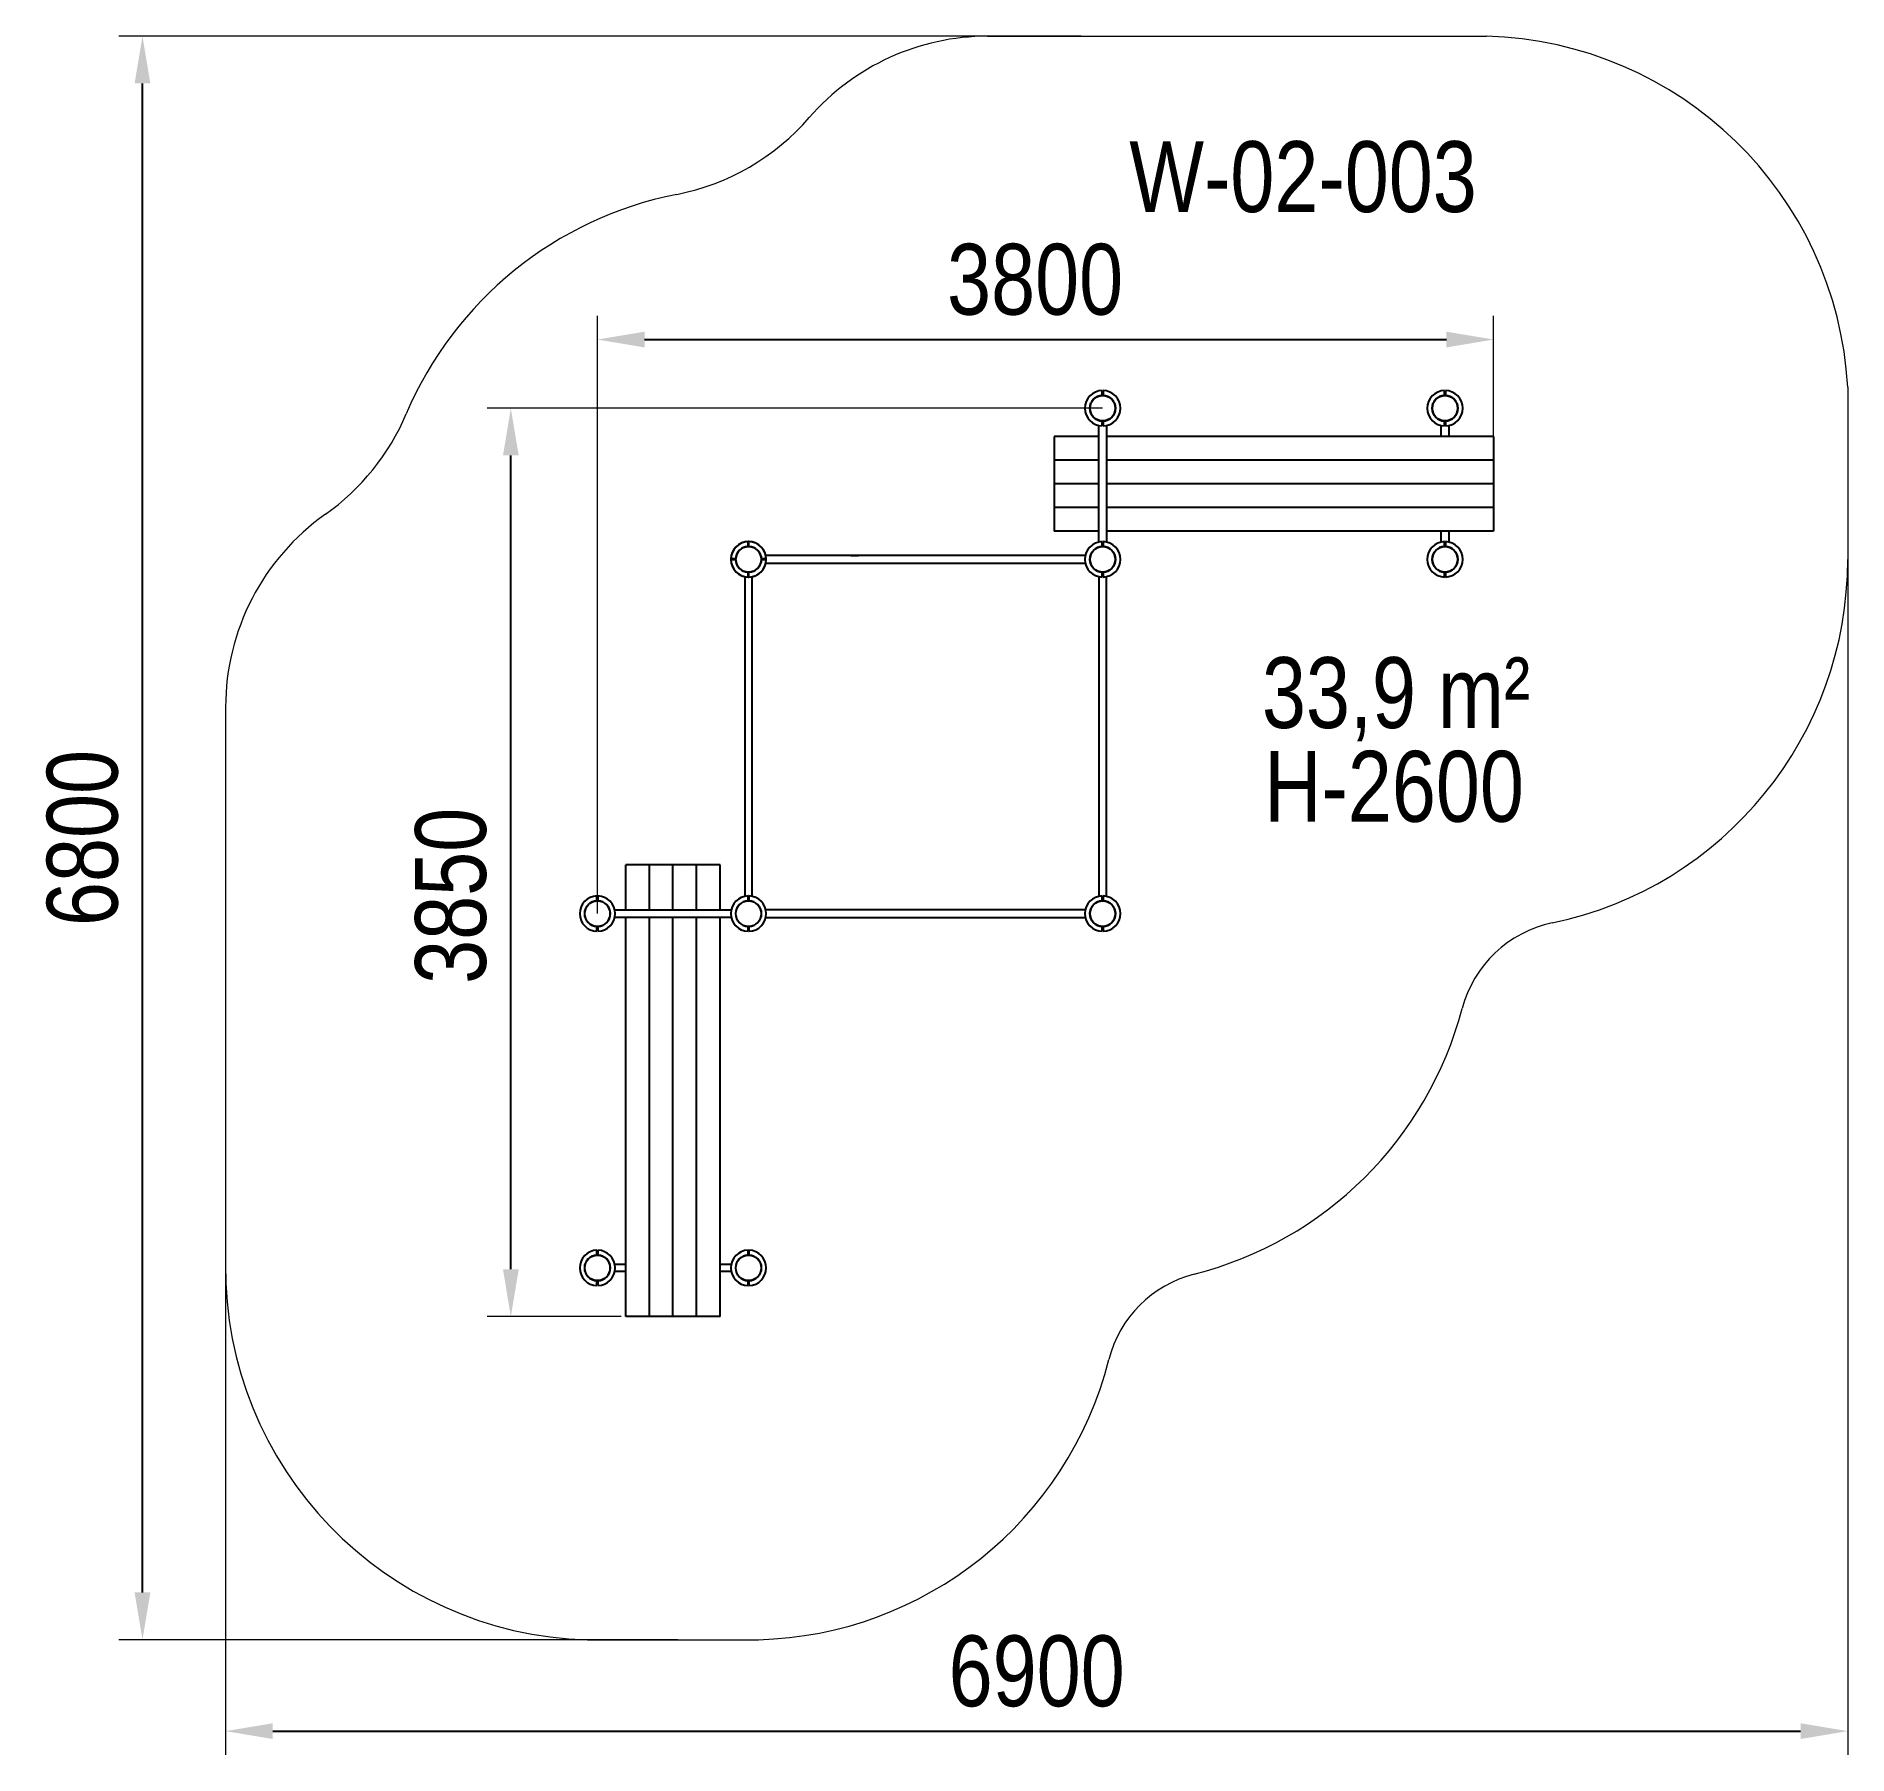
# Model space of a CAD drawing. Header units: millimetres. Extents: x -4183 to 3490, y -3920 to 3356.
import ezdxf

# ---------------------------------------------------------------- set-up
doc = ezdxf.new("R2010")
doc.units = ezdxf.units.MM
for name, color, linetype in [('DIKOM_АРТИКУЛ', 7, 'Continuous'), ('DIKOM_ЗОНА', 80, 'Continuous'), ('DIKOM_ОБЪЕКТ', 7, 'Continuous'), ('DIKOM_РАЗМЕР_ЗОНА', 7, 'Continuous'), ('DIKOM_РАЗМЕР_ОБЪЕКТА', 7, 'Continuous')]:
    doc.layers.add(name, color=color, linetype=linetype)
doc.styles.add('style1', font='arial.ttf', dxfattribs={"width": 0.8})
doc.dimstyles.new('1-50', dxfattribs={"dimtxt": 300, "dimasz": 200, "dimexe": 100, "dimexo": 0, "dimgap": 100, "dimtad": 1, "dimdec": 0, "dimtxsty": 'style1', "dimcen": 0, "dimclrd": 7, "dimclre": 7, "dimadec": 1, "dimazin": 2, "dimtfac": 1, "dimtdec": 0, "dimtmove": 0, "dimatfit": 3, "dimfxl": 0, "dimlwd": 25, "dimlwe": 18, "dimarcsym": 0})

# ---------------------------------------------------------------- blocks, each defined once
blk = doc.blocks.new('*D0')
at = {"layer": 'Defpoints', "color": 0, "transparency": 16777216}
for p in [(-2172.7, 1781.1), (334.1, 1781.1), (-1705.9, -2064.9)]:
    blk.add_point(p, dxfattribs=at)
at = {"layer": 'DIKOM_РАЗМЕР_ОБЪЕКТА', "color": 7, "lineweight": 18, "transparency": 16777216}
for p, q in [((334.1, 1781.1), (-2272.7, 1781.1)), ((-1705.9, -2064.9), (-2272.7, -2064.9))]:
    blk.add_line(p, q, dxfattribs=at)
at = {"layer": 'DIKOM_РАЗМЕР_ОБЪЕКТА', "color": 7, "lineweight": 25, "transparency": 16777216}
blk.add_line((-2172.7, -1864.9), (-2172.7, 1581.1), dxfattribs=at)
at = {"layer": 'DIKOM_РАЗМЕР_ОБЪЕКТА', "color": 7, "transparency": 16777216}
for points in [[(-2206, 1581.1), (-2139.3, 1581.1), (-2172.7, 1781.1)], [(-2206, -1864.9), (-2139.3, -1864.9), (-2172.7, -2064.9)]]:
    blk.add_solid(points, dxfattribs=at)
at = {"layer": 'DIKOM_РАЗМЕР_ОБЪЕКТА', "color": 0, "transparency": 16777216, "insert": (-2426, -283.5), "char_height": 300, "attachment_point": 5, "rotation": 90, "style": 'style1'}
blk.add_mtext('3850', dxfattribs=at)
blk = doc.blocks.new('*D1')
at = {"layer": 'Defpoints', "color": 0, "transparency": 16777216}
for p in [(1990.1, 2071.8), (1990.1, 1638.5), (-1805.9, -358.9)]:
    blk.add_point(p, dxfattribs=at)
at = {"layer": 'DIKOM_РАЗМЕР_ОБЪЕКТА', "color": 7, "lineweight": 18, "transparency": 16777216}
for p, q in [((-1805.9, -358.9), (-1805.9, 2171.8)), ((1990.1, 1638.5), (1990.1, 2171.8))]:
    blk.add_line(p, q, dxfattribs=at)
at = {"layer": 'DIKOM_РАЗМЕР_ОБЪЕКТА', "color": 7, "lineweight": 25, "transparency": 16777216}
blk.add_line((-1605.9, 2071.8), (1790.1, 2071.8), dxfattribs=at)
at = {"layer": 'DIKOM_РАЗМЕР_ОБЪЕКТА', "color": 7, "transparency": 16777216}
for points in [[(-1605.9, 2105.1), (-1605.9, 2038.5), (-1805.9, 2071.8)], [(1790.1, 2105.1), (1790.1, 2038.5), (1990.1, 2071.8)]]:
    blk.add_solid(points, dxfattribs=at)
at = {"layer": 'DIKOM_РАЗМЕР_ОБЪЕКТА', "color": 0, "transparency": 16777216, "insert": (47.9, 2325.1), "char_height": 300, "attachment_point": 5, "style": 'style1'}
blk.add_mtext('3800', dxfattribs=at)
blk = doc.blocks.new('*D2')
at = {"layer": 'Defpoints', "color": 0, "transparency": 16777216}
for p in [(-3732.9, 3356.1), (242.7, 3356.1), (-1465.9, -3433.4)]:
    blk.add_point(p, dxfattribs=at)
at = {"layer": 'DIKOM_РАЗМЕР_ЗОНА', "color": 7, "lineweight": 18, "transparency": 16777216}
for p, q in [((242.7, 3356.1), (-3832.9, 3356.1)), ((-1465.9, -3433.4), (-3832.9, -3433.4))]:
    blk.add_line(p, q, dxfattribs=at)
at = {"layer": 'DIKOM_РАЗМЕР_ЗОНА', "color": 7, "lineweight": 25, "transparency": 16777216}
blk.add_line((-3732.9, -3233.4), (-3732.9, 3156.1), dxfattribs=at)
at = {"layer": 'DIKOM_РАЗМЕР_ЗОНА', "color": 7, "transparency": 16777216}
for points in [[(-3766.3, 3156.1), (-3699.6, 3156.1), (-3732.9, 3356.1)], [(-3766.3, -3233.4), (-3699.6, -3233.4), (-3732.9, -3433.4)]]:
    blk.add_solid(points, dxfattribs=at)
at = {"layer": 'DIKOM_РАЗМЕР_ЗОНА', "color": 0, "transparency": 16777216, "insert": (-3986.1, -38.6), "char_height": 300, "attachment_point": 5, "rotation": 90, "style": 'style1'}
blk.add_mtext('6800', dxfattribs=at)
blk = doc.blocks.new('*D3')
at = {"layer": 'Defpoints', "color": 0, "transparency": 16777216}
for p in [(3490.1, 1441.1), (-3380.8, -498.4), (3490.1, -3820.4)]:
    blk.add_point(p, dxfattribs=at)
at = {"layer": 'DIKOM_РАЗМЕР_ЗОНА', "color": 7, "lineweight": 18, "transparency": 16777216}
for p, q in [((3490.1, 1441.1), (3490.1, -3920.4)), ((-3380.8, -498.4), (-3380.8, -3920.4))]:
    blk.add_line(p, q, dxfattribs=at)
at = {"layer": 'DIKOM_РАЗМЕР_ЗОНА', "color": 7, "lineweight": 25, "transparency": 16777216}
blk.add_line((-3180.8, -3820.4), (3290.1, -3820.4), dxfattribs=at)
at = {"layer": 'DIKOM_РАЗМЕР_ЗОНА', "color": 7, "transparency": 16777216}
for points in [[(-3180.8, -3787.1), (-3180.8, -3853.8), (-3380.8, -3820.4)], [(3290.1, -3787.1), (3290.1, -3853.8), (3490.1, -3820.4)]]:
    blk.add_solid(points, dxfattribs=at)
at = {"layer": 'DIKOM_РАЗМЕР_ЗОНА', "color": 0, "transparency": 16777216, "insert": (54.7, -3567.3), "char_height": 300, "attachment_point": 5, "style": 'style1'}
blk.add_mtext('6900', dxfattribs=at)

msp = doc.modelspace()

# ---------------------------------------------------------------- linework, layer by layer
at = {"layer": 'DIKOM_ЗОНА', "color": 3, "lineweight": 15}
for p, q in [((-153.4, 3356.1), (1959.6, 3356.1)), ((3490.1, 1870.1), (3490.1, 1141.1)), ((-3380.8, 515.4), (-3380.8, -1843.9)), ((-1847.9, -3433.4), (-1123.9, -3433.4))]:
    msp.add_line(p, q, dxfattribs=at)
for centre, radius, start, end in [((-153.4, 2356.1), 1000, 90, 139.02418), ((1917.6, 1781.6), 1575, 3.21938, 88.47193), ((-1663.4, 3667.6), 1000, 281.14011, 319.02418), ((-1165.9, 1141.1), 1575, 101.14011, 156.97552), ((-3535.7, 2148.2), 1000, 305.27285, 336.97552), ((-2380.8, 515.4), 1000, 125.27285, 180), ((1917.6, 1141.1), 1572.5, 281.7762, 0), ((2340.6, -887.8), 500, 101.7762, 165.23305), ((334.1, -358.9), 1575, 284.25877, 345.23305), ((-1805.9, -1858.9), 1575, 179.45247, 268.47193), ((845.2, -2370), 500, 104.25877, 165.74123), ((-1165.9, -1858.9), 1575, 271.52807, 345.74123)]:
    msp.add_arc(centre, radius, start, end, dxfattribs=at)
at = {"layer": 'DIKOM_ОБЪЕКТ'}
for p, q in [((332.1, 1856.1), (332.1, 1835.5)), ((332.1, 1835.5), (332.1, 1856.1)), ((332.1, 1856.1), (332.1, 1835.5)), ((336.1, 1856.1), (336.1, 1835.5)), ((336.1, 1835.5), (336.1, 1856.1)), ((336.1, 1856.1), (336.1, 1835.5)), ((1782.1, 1856.1), (1782.1, 1835.5)), ((1782.1, 1835.5), (1782.1, 1856.1)), ((1782.1, 1856.1), (1782.1, 1835.5)), ((1786.1, 1856.1), (1786.1, 1835.5)), ((1786.1, 1835.5), (1786.1, 1856.1)), ((1786.1, 1856.1), (1786.1, 1835.5)), ((318.1, 1681.1), (318.1, 1707.8)), ((332.1, 1726.6), (332.1, 1706.1)), ((332.1, 1706.1), (332.1, 1726.6)), ((332.1, 1726.6), (332.1, 1706.1)), ((336.1, 1726.6), (336.1, 1706.1)), ((336.1, 1706.1), (336.1, 1726.6)), ((336.1, 1726.6), (336.1, 1706.1)), ((350.1, 1707.8), (350.1, 1681.1)), ((1768.1, 1661.1), (1768.1, 1707.8)), ((1782.1, 1726.6), (1782.1, 1706.1)), ((1782.1, 1706.1), (1782.1, 1726.6)), ((1782.1, 1726.6), (1782.1, 1706.1)), ((1786.1, 1726.6), (1786.1, 1706.1)), ((1786.1, 1706.1), (1786.1, 1726.6)), ((1786.1, 1726.6), (1786.1, 1706.1)), ((1800.1, 1707.8), (1800.1, 1661.1)), ((318.1, 1661.1), (128.1, 1661.1)), ((128.1, 1661.1), (128.1, 1261.1)), ((318.1, 1214.3), (318.1, 1681.1)), ((350.1, 1681.1), (350.1, 1214.3)), ((1990.1, 1661.1), (350.1, 1661.1)), ((1990.1, 1661.1), (1990.1, 1261.1)), ((318.1, 1561.1), (128.1, 1561.1)), ((1990.1, 1561.1), (350.1, 1561.1)), ((318.1, 1461.1), (128.1, 1461.1)), ((1990.1, 1461.1), (350.1, 1461.1)), ((318.1, 1361.1), (128.1, 1361.1)), ((1990.1, 1361.1), (350.1, 1361.1)), ((318.1, 1261.1), (128.1, 1261.1)), ((1990.1, 1261.1), (350.1, 1261.1)), ((1768.1, 1214.3), (1768.1, 1261.1)), ((1800.1, 1261.1), (1800.1, 1214.3)), ((-1167.9, 1195.5), (-1167.9, 1216.1)), ((-1163.9, 1195.5), (-1163.9, 1216.1)), ((260.9, 1157.1), (-1092.6, 1157.1)), ((-731.9, 1157.1), (-699.9, 1157.1)), ((-99.9, 1157.1), (-131.9, 1157.1)), ((332.1, 1216.1), (332.1, 1195.5)), ((332.1, 1195.5), (332.1, 1216.1)), ((332.1, 1216.1), (332.1, 1195.5)), ((336.1, 1216.1), (336.1, 1195.5)), ((336.1, 1195.5), (336.1, 1216.1)), ((336.1, 1216.1), (336.1, 1195.5)), ((1782.1, 1216.1), (1782.1, 1195.5)), ((1782.1, 1195.5), (1782.1, 1216.1)), ((1782.1, 1216.1), (1782.1, 1195.5)), ((1786.1, 1216.1), (1786.1, 1195.5)), ((1786.1, 1195.5), (1786.1, 1216.1)), ((1786.1, 1216.1), (1786.1, 1195.5)), ((-1220.3, 1143.1), (-1240.9, 1143.1)), ((-1220.3, 1139.1), (-1240.9, 1139.1)), ((-1167.9, 1066.1), (-1167.9, 1086.6)), ((-1163.9, 1066.1), (-1163.9, 1086.6)), ((-1090.9, 1143.1), (-1111.4, 1143.1)), ((-1090.9, 1139.1), (-1111.4, 1139.1)), ((-1092.6, 1125.1), (260.9, 1125.1)), ((332.1, 1086.6), (332.1, 1066.1)), ((332.1, 1066.1), (332.1, 1086.6)), ((332.1, 1086.6), (332.1, 1066.1)), ((336.1, 1086.1), (332.1, 1086.1)), ((336.1, 1086.6), (336.1, 1066.1)), ((336.1, 1066.1), (336.1, 1086.6)), ((336.1, 1086.6), (336.1, 1066.1)), ((1782.1, 1086.6), (1782.1, 1066.1)), ((1782.1, 1066.1), (1782.1, 1086.6)), ((1782.1, 1086.6), (1782.1, 1066.1)), ((1786.1, 1086.6), (1786.1, 1066.1)), ((1786.1, 1066.1), (1786.1, 1086.6)), ((1786.1, 1086.6), (1786.1, 1066.1)), ((-1181.9, 1067.8), (-1181.9, -285.7)), ((-1149.9, -285.7), (-1149.9, 1067.8)), ((318.1, 1067.8), (318.1, -285.7)), ((350.1, -285.7), (350.1, 1067.8)), ((-1685.9, -342.9), (-1685.9, -152.9)), ((-1285.9, -152.9), (-1685.9, -152.9)), ((-1585.9, -342.9), (-1585.9, -152.9)), ((-1485.9, -342.9), (-1485.9, -152.9)), ((-1385.9, -342.9), (-1385.9, -152.9)), ((-1285.9, -342.9), (-1285.9, -152.9)), ((-1807.9, -283.9), (-1807.9, -304.5)), ((-1807.9, -304.5), (-1807.9, -283.9)), ((-1807.9, -283.9), (-1807.9, -304.5)), ((-1803.9, -283.9), (-1803.9, -304.5)), ((-1803.9, -304.5), (-1803.9, -283.9)), ((-1803.9, -283.9), (-1803.9, -304.5)), ((-1167.9, -283.9), (-1167.9, -304.5)), ((-1167.9, -304.5), (-1167.9, -283.9)), ((-1167.9, -283.9), (-1167.9, -304.5)), ((-1163.9, -283.9), (-1163.9, -304.5)), ((-1163.9, -304.5), (-1163.9, -283.9)), ((-1163.9, -283.9), (-1163.9, -304.5)), ((332.1, -283.9), (332.1, -304.5)), ((332.1, -304.5), (332.1, -283.9)), ((332.1, -283.9), (332.1, -304.5)), ((332.1, -303.9), (336.1, -303.9)), ((336.1, -283.9), (336.1, -304.5)), ((336.1, -304.5), (336.1, -283.9)), ((336.1, -283.9), (336.1, -304.5)), ((-1732.6, -342.9), (-1705.9, -342.9)), ((-1705.9, -374.9), (-1732.6, -374.9)), ((-1705.9, -342.9), (-1239.1, -342.9)), ((-1239.1, -374.9), (-1705.9, -374.9)), ((-1685.9, -2064.9), (-1685.9, -374.9)), ((-1585.9, -2064.9), (-1585.9, -374.9)), ((-1485.9, -2064.9), (-1485.9, -374.9)), ((-1385.9, -2064.9), (-1385.9, -374.9)), ((-1285.9, -2064.9), (-1285.9, -374.9)), ((260.9, -342.9), (-1092.6, -342.9)), ((-1092.6, -374.9), (260.9, -374.9)), ((-1807.9, -413.4), (-1807.9, -433.9)), ((-1807.9, -433.9), (-1807.9, -413.4)), ((-1807.9, -413.4), (-1807.9, -433.9)), ((-1803.9, -413.4), (-1803.9, -433.9)), ((-1803.9, -433.9), (-1803.9, -413.4)), ((-1803.9, -413.4), (-1803.9, -433.9)), ((-1167.9, -413.4), (-1167.9, -433.9)), ((-1167.9, -433.9), (-1167.9, -413.4)), ((-1167.9, -413.4), (-1167.9, -433.9)), ((-1163.9, -413.4), (-1163.9, -433.9)), ((-1163.9, -433.9), (-1163.9, -413.4)), ((-1163.9, -413.4), (-1163.9, -433.9)), ((332.1, -413.4), (332.1, -433.9)), ((332.1, -433.9), (332.1, -413.4)), ((332.1, -413.4), (332.1, -433.9)), ((336.1, -413.4), (336.1, -433.9)), ((336.1, -433.9), (336.1, -413.4)), ((336.1, -413.4), (336.1, -433.9)), ((-1807.9, -1783.9), (-1807.9, -1804.5)), ((-1807.9, -1804.5), (-1807.9, -1783.9)), ((-1807.9, -1783.9), (-1807.9, -1804.5)), ((-1803.9, -1783.9), (-1803.9, -1804.5)), ((-1803.9, -1804.5), (-1803.9, -1783.9)), ((-1803.9, -1783.9), (-1803.9, -1804.5)), ((-1167.9, -1783.9), (-1167.9, -1804.5)), ((-1167.9, -1804.5), (-1167.9, -1783.9)), ((-1167.9, -1783.9), (-1167.9, -1804.5)), ((-1163.9, -1783.9), (-1163.9, -1804.5)), ((-1163.9, -1804.5), (-1163.9, -1783.9)), ((-1163.9, -1783.9), (-1163.9, -1804.5)), ((-1807.9, -1913.4), (-1807.9, -1933.9)), ((-1807.9, -1933.9), (-1807.9, -1913.4)), ((-1807.9, -1913.4), (-1807.9, -1933.9)), ((-1803.9, -1913.4), (-1803.9, -1933.9)), ((-1803.9, -1933.9), (-1803.9, -1913.4)), ((-1803.9, -1913.4), (-1803.9, -1933.9)), ((-1754.3, -1842.9), (-1753.8, -1842.9)), ((-1753.8, -1874.9), (-1754.3, -1874.9)), ((-1732.6, -1842.9), (-1685.9, -1842.9)), ((-1685.9, -1874.9), (-1732.6, -1874.9)), ((-1285.9, -1842.9), (-1239.1, -1842.9)), ((-1239.1, -1874.9), (-1285.9, -1874.9)), ((-1167.9, -1913.4), (-1167.9, -1933.9)), ((-1167.9, -1933.9), (-1167.9, -1913.4)), ((-1167.9, -1913.4), (-1167.9, -1933.9)), ((-1163.9, -1913.4), (-1163.9, -1933.9)), ((-1163.9, -1933.9), (-1163.9, -1913.4)), ((-1163.9, -1913.4), (-1163.9, -1933.9)), ((-1285.9, -2064.9), (-1685.9, -2064.9))]:
    msp.add_line(p, q, dxfattribs=at)
for centre in [(334.1, 1781.1), (334.1, 1781.1), (334.1, 1781.1), (1784.1, 1781.1), (-1165.9, 1141.1), (334.1, 1141.1), (1784.1, 1141.1), (-1805.9, -358.9), (-1165.9, -358.9), (334.1, -358.9), (-1805.9, -1858.9), (-1165.9, -1858.9)]:
    msp.add_circle(centre, 54, dxfattribs=at)
for centre, radius, start, end in [((334.1, 1781.1), 75, 91.52807, 268.47193), ((334.1, 1781.1), 75, 91.52807, 268.47193), ((334.1, 1781.1), 75, 91.52807, 268.47193), ((334.1, 1781.1), 75, 271.52807, 88.47193), ((334.1, 1781.1), 75, 271.52807, 88.47193), ((334.1, 1781.1), 75, 271.52807, 88.47193), ((1784.1, 1781.1), 75, 91.52807, 268.47193), ((1784.1, 1781.1), 75, 91.52807, 268.47193), ((1784.1, 1781.1), 75, 91.52807, 268.47193), ((1784.1, 1781.1), 75, 271.52807, 88.47193), ((1784.1, 1781.1), 75, 271.52807, 88.47193), ((1784.1, 1781.1), 75, 271.52807, 88.47193), ((334.1, 1781.1), 54.5, 92.10307, 267.89693), ((334.1, 1781.1), 54.5, 92.10307, 267.89693), ((334.1, 1781.1), 54.5, 92.10307, 267.89693), ((334.1, 1781.1), 54.5, 272.10307, 87.89693), ((334.1, 1781.1), 54.5, 272.10307, 87.89693), ((334.1, 1781.1), 54.5, 272.10307, 87.89693), ((1784.1, 1781.1), 54.5, 92.10307, 267.89693), ((1784.1, 1781.1), 54.5, 92.10307, 267.89693), ((1784.1, 1781.1), 54.5, 92.10307, 267.89693), ((1784.1, 1781.1), 54.5, 272.10307, 87.89693), ((1784.1, 1781.1), 54.5, 272.10307, 87.89693), ((1784.1, 1781.1), 54.5, 272.10307, 87.89693), ((-1165.9, 1141.1), 75, 91.52807, 268.47193), ((-1165.9, 1141.1), 75, 1.52807, 178.47193), ((-1165.9, 1141.1), 54.5, 92.10307, 267.89693), ((-1165.9, 1141.1), 54.5, 2.10307, 177.89693), ((-1165.9, 1141.1), 75, 271.52807, 88.47193), ((-1165.9, 1141.1), 54.5, 272.10307, 87.89693), ((334.1, 1141.1), 75, 91.52807, 268.47193), ((334.1, 1141.1), 75, 91.52807, 268.47193), ((334.1, 1141.1), 75, 91.52807, 268.47193), ((334.1, 1141.1), 54.5, 92.10307, 267.89693), ((334.1, 1141.1), 54.5, 92.10307, 267.89693), ((334.1, 1141.1), 54.5, 92.10307, 267.89693), ((334.1, 1141.1), 75, 271.52807, 88.47193), ((334.1, 1141.1), 75, 271.52807, 88.47193), ((334.1, 1141.1), 75, 271.52807, 88.47193), ((334.1, 1141.1), 54.5, 272.10307, 87.89693), ((334.1, 1141.1), 54.5, 272.10307, 87.89693), ((334.1, 1141.1), 54.5, 272.10307, 87.89693), ((1784.1, 1141.1), 75, 91.52807, 268.47193), ((1784.1, 1141.1), 75, 91.52807, 268.47193), ((1784.1, 1141.1), 75, 91.52807, 268.47193), ((1784.1, 1141.1), 54.5, 92.10307, 267.89693), ((1784.1, 1141.1), 54.5, 92.10307, 267.89693), ((1784.1, 1141.1), 54.5, 92.10307, 267.89693), ((1784.1, 1141.1), 75, 271.52807, 88.47193), ((1784.1, 1141.1), 75, 271.52807, 88.47193), ((1784.1, 1141.1), 75, 271.52807, 88.47193), ((1784.1, 1141.1), 54.5, 272.10307, 87.89693), ((1784.1, 1141.1), 54.5, 272.10307, 87.89693), ((1784.1, 1141.1), 54.5, 272.10307, 87.89693), ((-1165.9, 1141.1), 75, 181.52807, 358.47193), ((-1165.9, 1141.1), 54.5, 182.10307, 357.89693), ((-1805.9, -358.9), 75, 91.52807, 268.47193), ((-1805.9, -358.9), 75, 91.52807, 268.47193), ((-1805.9, -358.9), 75, 91.52807, 268.47193), ((-1805.9, -358.9), 54.5, 92.10307, 267.89693), ((-1805.9, -358.9), 54.5, 92.10307, 267.89693), ((-1805.9, -358.9), 54.5, 92.10307, 267.89693), ((-1805.9, -358.9), 75, 271.52807, 88.47193), ((-1805.9, -358.9), 75, 271.52807, 88.47193), ((-1805.9, -358.9), 75, 271.52807, 88.47193), ((-1805.9, -358.9), 54.5, 272.10307, 87.89693), ((-1805.9, -358.9), 54.5, 272.10307, 87.89693), ((-1805.9, -358.9), 54.5, 272.10307, 87.89693), ((-1165.9, -358.9), 75, 91.52807, 268.47193), ((-1165.9, -358.9), 75, 91.52807, 268.47193), ((-1165.9, -358.9), 75, 91.52807, 268.47193), ((-1165.9, -358.9), 54.5, 92.10307, 267.89693), ((-1165.9, -358.9), 54.5, 92.10307, 267.89693), ((-1165.9, -358.9), 54.5, 92.10307, 267.89693), ((-1165.9, -358.9), 75, 271.52807, 88.47193), ((-1165.9, -358.9), 75, 271.52807, 88.47193), ((-1165.9, -358.9), 75, 271.52807, 88.47193), ((-1165.9, -358.9), 54.5, 272.10307, 87.89693), ((-1165.9, -358.9), 54.5, 272.10307, 87.89693), ((-1165.9, -358.9), 54.5, 272.10307, 87.89693), ((334.1, -358.9), 75, 91.52807, 268.47193), ((334.1, -358.9), 75, 91.52807, 268.47193), ((334.1, -358.9), 75, 91.52807, 268.47193), ((334.1, -358.9), 54.5, 92.10307, 267.89693), ((334.1, -358.9), 54.5, 92.10307, 267.89693), ((334.1, -358.9), 54.5, 92.10307, 267.89693), ((334.1, -358.9), 75, 271.52807, 88.47193), ((334.1, -358.9), 75, 271.52807, 88.47193), ((334.1, -358.9), 75, 271.52807, 88.47193), ((334.1, -358.9), 54.5, 272.10307, 87.89693), ((334.1, -358.9), 54.5, 272.10307, 87.89693), ((334.1, -358.9), 54.5, 272.10307, 87.89693), ((-1805.9, -1858.9), 75, 91.52807, 268.47193), ((-1805.9, -1858.9), 75, 91.52807, 268.47193), ((-1805.9, -1858.9), 75, 91.52807, 268.47193), ((-1805.9, -1858.9), 54.5, 92.10307, 267.89693), ((-1805.9, -1858.9), 54.5, 92.10307, 267.89693), ((-1805.9, -1858.9), 54.5, 92.10307, 267.89693), ((-1805.9, -1858.9), 75, 271.52807, 88.47193), ((-1805.9, -1858.9), 75, 271.52807, 88.47193), ((-1805.9, -1858.9), 75, 271.52807, 88.47193), ((-1805.9, -1858.9), 54.5, 272.10307, 87.89693), ((-1805.9, -1858.9), 54.5, 272.10307, 87.89693), ((-1805.9, -1858.9), 54.5, 272.10307, 87.89693), ((-1165.9, -1858.9), 75, 91.52807, 268.47193), ((-1165.9, -1858.9), 75, 91.52807, 268.47193), ((-1165.9, -1858.9), 75, 91.52807, 268.47193), ((-1165.9, -1858.9), 54.5, 92.10307, 267.89693), ((-1165.9, -1858.9), 54.5, 92.10307, 267.89693), ((-1165.9, -1858.9), 54.5, 92.10307, 267.89693), ((-1165.9, -1858.9), 75, 271.52807, 88.47193), ((-1165.9, -1858.9), 75, 271.52807, 88.47193), ((-1165.9, -1858.9), 75, 271.52807, 88.47193), ((-1165.9, -1858.9), 54.5, 272.10307, 87.89693), ((-1165.9, -1858.9), 54.5, 272.10307, 87.89693), ((-1165.9, -1858.9), 54.5, 272.10307, 87.89693)]:
    msp.add_arc(centre, radius, start, end, dxfattribs=at)

# ---------------------------------------------------------------- texts
at = {"layer": 'DIKOM_АРТИКУЛ', "color": 7, "linetype": 'Continuous', "lineweight": 15, "insert": (446.9, 2911.7), "char_height": 300, "attachment_point": 1, "style": 'style1'}
msp.add_mtext_dynamic_manual_height_columns('W-02-003', width=2314.7, gutter_width=20, heights=[0], dxfattribs=at)
at = {"layer": 'DIKOM_РАЗМЕР_ОБЪЕКТА', "insert": (1008.8, 726.9), "char_height": 300, "width": 2314.7, "attachment_point": 1, "style": 'style1'}
msp.add_mtext('33,9 m²', dxfattribs=at)
at = {"layer": 'DIKOM_РАЗМЕР_ОБЪЕКТА', "insert": (1018.9, 330.2), "char_height": 300, "attachment_point": 1, "style": 'style1'}
msp.add_mtext_dynamic_manual_height_columns('H-2600', width=2314.7, gutter_width=20, heights=[0], dxfattribs=at)

# ---------------------------------------------------------------- dimensions: what is measured, and where the dimension line sits
at = {"layer": 'DIKOM_РАЗМЕР_ЗОНА'}
dim = msp.add_linear_dim(base=(-3732.9, 3356.1), p1=(-1465.9, -3433.4), p2=(242.7, 3356.1), angle=90, text='6800', dimstyle='1-50', dxfattribs=at)
dim.commit()
dim.dimension.update_dxf_attribs({"geometry": '*D2', "text_midpoint": (-3732.9, -38.6), "dimtype": 160})
dim = msp.add_linear_dim(base=(3490.1, -3820.4), p1=(-3380.8, -498.4), p2=(3490.1, 1441.1), text='6900', dimstyle='1-50', dxfattribs=at)
dim.commit()
dim.dimension.update_dxf_attribs({"geometry": '*D3', "text_midpoint": (54.7, -3820.4), "dimtype": 160})
at = {"layer": 'DIKOM_РАЗМЕР_ОБЪЕКТА'}
dim = msp.add_linear_dim(base=(1990.1, 2071.8), p1=(-1805.9, -358.9), p2=(1990.1, 1638.5), text='3800', dimstyle='1-50', dxfattribs=at)
dim.commit()
dim.dimension.update_dxf_attribs({"geometry": '*D1', "text_midpoint": (47.9, 2071.8), "dimtype": 160})
dim = msp.add_linear_dim(base=(-2172.7, 1781.1), p1=(-1705.9, -2064.9), p2=(334.1, 1781.1), angle=90, text='3850', dimstyle='1-50', dxfattribs=at)
dim.commit()
dim.dimension.update_dxf_attribs({"geometry": '*D0', "text_midpoint": (-2172.7, -283.5), "dimtype": 160})

doc.saveas('drawing.dxf')
